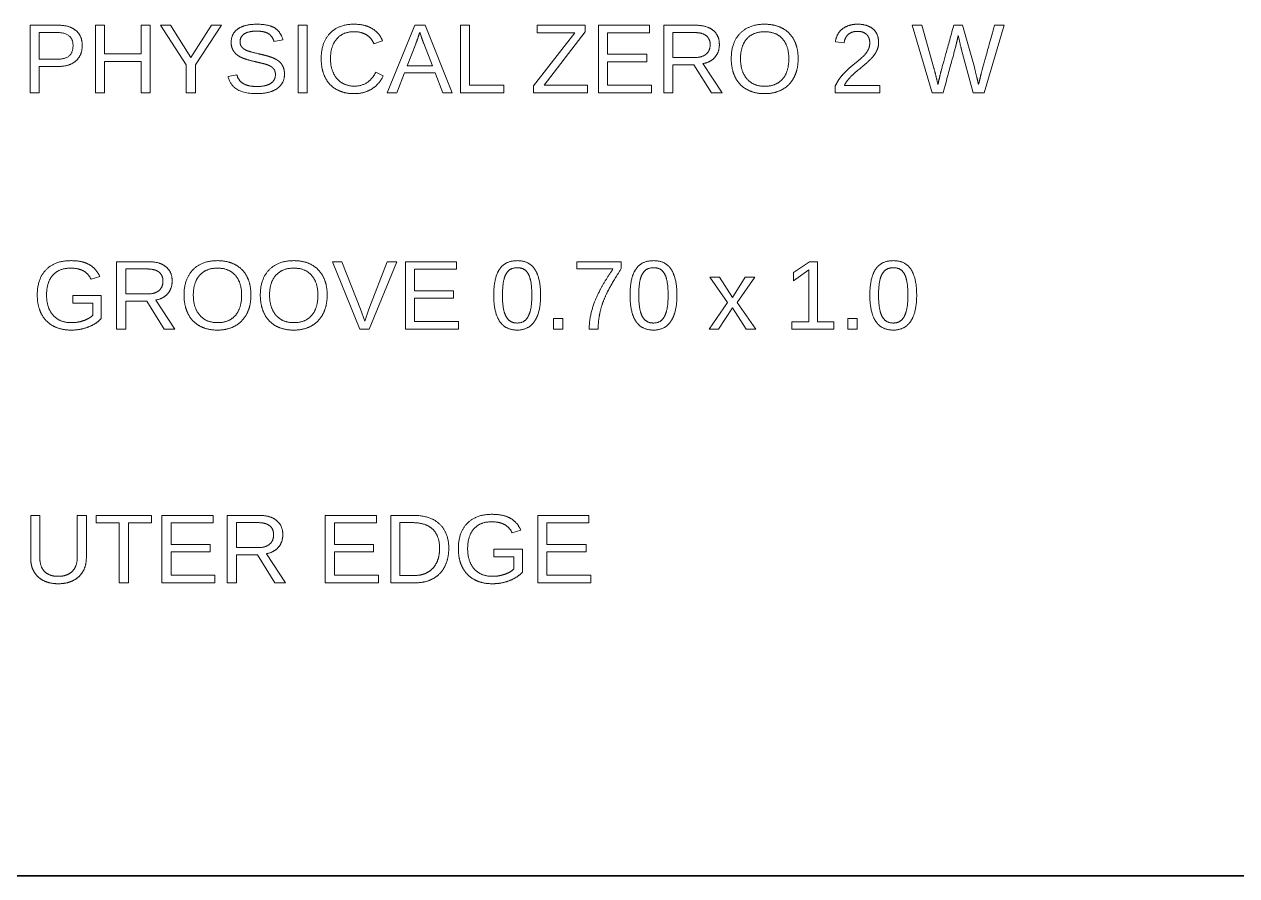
# Model space of a CAD drawing. Header units: millimetres. Extents: x 10 to 414, y 10 to 287.
# Drawn here: x 122.32 to 152, y 10 to 30.85 of the extents above; entities that cross this region are included whole.
import ezdxf

# ---------------------------------------------------------------- set-up
doc = ezdxf.new("R2010")
doc.units = ezdxf.units.MM
doc.layers.add('border', color=7, linetype='Continuous', lineweight=35)
doc.layers.add('dimensions', color=7, linetype='Continuous', lineweight=13)

msp = doc.modelspace()

# ---------------------------------------------------------------- linework, layer by layer
at = {"layer": 'border'}
msp.add_line((10, 10), (410, 10), dxfattribs=at)
at = {"layer": 'dimensions'}
for p, q in [((122.459, 30.825), (122.459, 29.174)), ((123.154, 30.825), (122.459, 30.825)), ((122.683, 30.646), (123.127, 30.646)), ((122.683, 29.994), (122.683, 30.646)), ((124.06, 30.825), (124.06, 29.174)), ((124.284, 30.825), (124.06, 30.825)), ((124.284, 30.127), (124.284, 30.825)), ((125.177, 30.825), (125.177, 30.127)), ((125.401, 30.825), (125.177, 30.825)), ((125.401, 29.174), (125.401, 30.825)), ((125.649, 30.825), (126.284, 29.858)), ((125.895, 30.825), (125.649, 30.825)), ((126.398, 30.039), (125.895, 30.825)), ((126.898, 30.825), (126.398, 30.039)), ((126.507, 29.858), (127.144, 30.825)), ((127.144, 30.825), (126.898, 30.825)), ((129.019, 30.825), (129.019, 29.174)), ((129.243, 30.825), (129.019, 30.825)), ((129.243, 29.174), (129.243, 30.825)), ((131.876, 30.825), (131.203, 29.174)), ((132.131, 30.825), (131.876, 30.825)), ((131.99, 30.623), (132.001, 30.656)), ((132.001, 30.656), (132.032, 30.559)), ((132.794, 29.174), (132.131, 30.825)), ((132.996, 30.825), (132.996, 29.174)), ((133.219, 30.825), (132.996, 30.825)), ((133.219, 29.357), (133.219, 30.825)), ((135.793, 30.642), (134.787, 29.341)), ((134.873, 30.825), (134.873, 30.642)), ((136.047, 30.825), (134.873, 30.825)), ((134.873, 30.642), (135.793, 30.642)), ((135.042, 29.357), (136.047, 30.662)), ((136.047, 30.662), (136.047, 30.825)), ((136.374, 30.825), (136.374, 29.174)), ((137.627, 30.825), (136.374, 30.825)), ((136.598, 30.642), (137.627, 30.642)), ((136.598, 30.113), (136.598, 30.642)), ((137.627, 30.642), (137.627, 30.825)), ((137.975, 30.825), (137.975, 29.174)), ((138.752, 30.825), (137.975, 30.825)), ((138.199, 30.646), (138.729, 30.646)), ((138.199, 30.036), (138.199, 30.646)), ((144.057, 30.825), (144.543, 29.174)), ((144.29, 30.825), (144.057, 30.825)), ((144.587, 29.776), (144.29, 30.825)), ((145.288, 30.825), (145.074, 30.825)), ((145.576, 29.797), (145.288, 30.825)), ((145.817, 29.174), (146.303, 30.825)), ((146.303, 30.825), (146.07, 30.825)), ((128.429, 30.431), (128.649, 30.47)), ((130.879, 30.37), (131.091, 30.441)), ((131.692, 29.831), (131.903, 30.374)), ((132.098, 30.376), (132.31, 29.831)), ((142.175, 30.417), (142.39, 30.397)), ((123.137, 29.994), (122.683, 29.994)), ((125.177, 30.127), (124.284, 30.127)), ((137.556, 30.113), (136.598, 30.113)), ((137.556, 29.932), (137.556, 30.113)), ((138.739, 30.036), (138.199, 30.036)), ((145.264, 30.223), (145.55, 29.174)), ((122.683, 29.817), (123.168, 29.817)), ((122.683, 29.174), (122.683, 29.817)), ((124.284, 29.939), (125.177, 29.939)), ((124.284, 29.174), (124.284, 29.939)), ((125.177, 29.939), (125.177, 29.174)), ((126.284, 29.858), (126.284, 29.174)), ((126.507, 29.174), (126.507, 29.858)), ((132.31, 29.831), (131.692, 29.831)), ((136.598, 29.932), (137.556, 29.932)), ((136.598, 29.357), (136.598, 29.932)), ((138.199, 29.859), (138.713, 29.859)), ((138.199, 29.174), (138.199, 29.859)), ((138.713, 29.859), (139.142, 29.174)), ((139.4, 29.174), (138.931, 29.885)), ((127.523, 29.613), (127.306, 29.57)), ((131.106, 29.586), (130.924, 29.678)), ((131.435, 29.174), (131.624, 29.657)), ((131.624, 29.657), (132.377, 29.657)), ((132.377, 29.657), (132.565, 29.174)), ((145.689, 29.412), (145.679, 29.371)), ((122.459, 29.174), (122.683, 29.174)), ((124.06, 29.174), (124.284, 29.174)), ((125.177, 29.174), (125.401, 29.174)), ((126.284, 29.174), (126.507, 29.174)), ((129.019, 29.174), (129.243, 29.174)), ((131.203, 29.174), (131.435, 29.174)), ((132.565, 29.174), (132.794, 29.174)), ((132.996, 29.174), (134.054, 29.174)), ((134.054, 29.357), (133.219, 29.357)), ((134.054, 29.174), (134.054, 29.357)), ((134.787, 29.341), (134.787, 29.174)), ((134.787, 29.174), (136.102, 29.174)), ((136.102, 29.357), (135.042, 29.357)), ((136.102, 29.174), (136.102, 29.357)), ((136.374, 29.174), (137.675, 29.174)), ((137.675, 29.357), (136.598, 29.357)), ((137.675, 29.174), (137.675, 29.357)), ((137.975, 29.174), (138.199, 29.174)), ((139.142, 29.174), (139.4, 29.174)), ((142.165, 29.323), (142.165, 29.174)), ((142.165, 29.174), (143.259, 29.174)), ((143.259, 29.353), (142.397, 29.353)), ((143.259, 29.174), (143.259, 29.353)), ((144.543, 29.174), (144.81, 29.174)), ((145.55, 29.174), (145.817, 29.174)), ((124.579, 25.036), (124.579, 23.385)), ((125.356, 25.036), (124.579, 25.036)), ((129.86, 25.036), (130.533, 23.385)), ((130.095, 25.036), (129.86, 25.036)), ((130.552, 23.873), (130.095, 25.036)), ((131.204, 25.036), (130.749, 23.873)), ((130.765, 23.385), (131.439, 25.036)), ((131.439, 25.036), (131.204, 25.036)), ((131.647, 25.036), (131.647, 23.385)), ((132.899, 25.036), (131.647, 25.036)), ((132.899, 24.853), (132.899, 25.036)), ((135.842, 25.036), (135.842, 24.857)), ((136.933, 25.036), (135.842, 25.036)), ((136.933, 24.865), (136.933, 25.036)), ((141.543, 25.036), (141.153, 24.768)), ((141.738, 25.036), (141.543, 25.036)), ((141.738, 23.564), (141.738, 25.036)), ((123.953, 24.608), (124.167, 24.671)), ((124.803, 24.857), (125.334, 24.857)), ((124.803, 24.247), (124.803, 24.857)), ((131.871, 24.853), (132.899, 24.853)), ((131.871, 24.323), (131.871, 24.853)), ((135.842, 24.857), (136.729, 24.857)), ((139.103, 24.653), (139.533, 24.036)), ((139.337, 24.653), (139.103, 24.653)), ((139.653, 24.159), (139.337, 24.653)), ((139.967, 24.653), (139.653, 24.159)), ((139.772, 24.039), (140.203, 24.653)), ((140.203, 24.653), (139.967, 24.653)), ((141.153, 24.568), (141.526, 24.834)), ((141.153, 24.768), (141.153, 24.568)), ((141.526, 24.834), (141.526, 23.564)), ((123.503, 24.211), (123.503, 24.023)), ((124.203, 24.211), (123.503, 24.211)), ((124.203, 23.641), (124.203, 24.211)), ((125.343, 24.247), (124.803, 24.247)), ((124.803, 24.07), (125.317, 24.07)), ((124.803, 23.385), (124.803, 24.07)), ((125.317, 24.07), (125.746, 23.385)), ((126.004, 23.385), (125.535, 24.096)), ((132.829, 24.323), (131.871, 24.323)), ((131.871, 24.143), (132.829, 24.143)), ((131.871, 23.568), (131.871, 24.143)), ((132.829, 24.143), (132.829, 24.323)), ((123.503, 24.023), (123.997, 24.023)), ((123.997, 24.023), (123.997, 23.726)), ((130.651, 23.582), (130.552, 23.873)), ((130.749, 23.873), (130.651, 23.582)), ((139.533, 24.036), (139.082, 23.385)), ((139.31, 23.385), (139.653, 23.905)), ((139.653, 23.905), (139.994, 23.385)), ((140.229, 23.385), (139.772, 24.039)), ((132.947, 23.568), (131.871, 23.568)), ((132.947, 23.385), (132.947, 23.568)), ((135.271, 23.641), (135.271, 23.385)), ((135.5, 23.641), (135.271, 23.641)), ((135.5, 23.385), (135.5, 23.641)), ((141.105, 23.564), (141.105, 23.385)), ((141.526, 23.564), (141.105, 23.564)), ((142.14, 23.564), (141.738, 23.564)), ((142.14, 23.385), (142.14, 23.564)), ((142.476, 23.641), (142.476, 23.385)), ((142.704, 23.641), (142.476, 23.641)), ((142.704, 23.385), (142.704, 23.641)), ((124.579, 23.385), (124.803, 23.385)), ((125.746, 23.385), (126.004, 23.385)), ((130.533, 23.385), (130.765, 23.385)), ((131.647, 23.385), (132.947, 23.385)), ((135.271, 23.385), (135.5, 23.385)), ((136.147, 23.385), (136.367, 23.385)), ((139.082, 23.385), (139.31, 23.385)), ((139.994, 23.385), (140.229, 23.385)), ((141.105, 23.385), (142.14, 23.385)), ((142.476, 23.385), (142.704, 23.385)), ((122.476, 18.825), (122.476, 17.774)), ((122.699, 18.825), (122.476, 18.825)), ((122.699, 17.793), (122.699, 18.825)), ((123.616, 18.825), (123.616, 17.808)), ((123.838, 18.825), (123.616, 18.825)), ((123.838, 17.795), (123.838, 18.825)), ((124.078, 18.825), (124.078, 18.642)), ((125.435, 18.825), (124.078, 18.825)), ((125.435, 18.642), (125.435, 18.825)), ((125.687, 18.825), (125.687, 17.174)), ((126.939, 18.825), (125.687, 18.825)), ((126.939, 18.642), (126.939, 18.825)), ((127.287, 18.825), (127.287, 17.174)), ((128.064, 18.825), (127.287, 18.825)), ((129.687, 18.825), (129.687, 17.174)), ((130.94, 18.825), (129.687, 18.825)), ((130.94, 18.642), (130.94, 18.825)), ((131.288, 18.825), (131.288, 17.174)), ((131.834, 18.825), (131.288, 18.825)), ((134.888, 18.825), (134.888, 17.174)), ((136.141, 18.825), (134.888, 18.825)), ((136.141, 18.642), (136.141, 18.825)), ((124.078, 18.642), (124.645, 18.642)), ((124.645, 18.642), (124.645, 17.174)), ((124.867, 18.642), (125.435, 18.642)), ((124.867, 17.174), (124.867, 18.642)), ((125.91, 18.642), (126.939, 18.642)), ((125.91, 18.113), (125.91, 18.642)), ((127.511, 18.646), (128.042, 18.646)), ((127.511, 18.036), (127.511, 18.646)), ((129.911, 18.642), (130.94, 18.642)), ((129.911, 18.113), (129.911, 18.642)), ((131.512, 18.646), (131.829, 18.646)), ((131.512, 17.353), (131.512, 18.646)), ((134.262, 18.397), (134.476, 18.461)), ((135.112, 18.642), (136.141, 18.642)), ((135.112, 18.113), (135.112, 18.642)), ((126.869, 18.113), (125.91, 18.113)), ((126.869, 17.932), (126.869, 18.113)), ((130.87, 18.113), (129.911, 18.113)), ((130.87, 17.932), (130.87, 18.113)), ((136.071, 18.113), (135.112, 18.113)), ((136.071, 17.932), (136.071, 18.113)), ((125.91, 17.932), (126.869, 17.932)), ((125.91, 17.357), (125.91, 17.932)), ((128.051, 18.036), (127.511, 18.036)), ((127.511, 17.859), (128.026, 17.859)), ((127.511, 17.174), (127.511, 17.859)), ((128.026, 17.859), (128.454, 17.174)), ((128.712, 17.174), (128.244, 17.885)), ((129.911, 17.932), (130.87, 17.932)), ((129.911, 17.357), (129.911, 17.932)), ((133.812, 18), (133.812, 17.812)), ((134.512, 18), (133.812, 18)), ((133.812, 17.812), (134.306, 17.812)), ((134.306, 17.812), (134.306, 17.515)), ((134.512, 17.43), (134.512, 18)), ((135.112, 17.932), (136.071, 17.932)), ((135.112, 17.357), (135.112, 17.932)), ((126.987, 17.357), (125.91, 17.357)), ((126.987, 17.174), (126.987, 17.357)), ((130.988, 17.357), (129.911, 17.357)), ((130.988, 17.174), (130.988, 17.357)), ((131.88, 17.353), (131.512, 17.353)), ((136.189, 17.357), (135.112, 17.357)), ((136.189, 17.174), (136.189, 17.357)), ((124.645, 17.174), (124.867, 17.174)), ((125.687, 17.174), (126.987, 17.174)), ((127.287, 17.174), (127.511, 17.174)), ((128.454, 17.174), (128.712, 17.174)), ((129.687, 17.174), (130.988, 17.174)), ((131.288, 17.174), (131.906, 17.174)), ((134.888, 17.174), (136.189, 17.174))]:
    msp.add_line(p, q, dxfattribs=at)
for points in [[(123.512, 30.326), (123.512, 30.646), (123.127, 30.646)], [(123.154, 30.825), (123.432, 30.825), (123.584, 30.695)], [(123.584, 30.695), (123.737, 30.565), (123.737, 30.328)], [(127.383, 30.408), (127.383, 30.62), (127.546, 30.735)], [(127.546, 30.735), (127.708, 30.85), (128.01, 30.85)], [(127.706, 30.615), (127.601, 30.55), (127.601, 30.42)], [(128.008, 30.681), (127.81, 30.681), (127.706, 30.615)], [(128.29, 30.622), (128.188, 30.681), (128.008, 30.681)], [(128.01, 30.85), (128.292, 30.85), (128.44, 30.763)], [(128.429, 30.431), (128.392, 30.562), (128.29, 30.622)], [(128.44, 30.763), (128.589, 30.677), (128.649, 30.47)], [(129.587, 30.007), (129.587, 30.402), (129.8, 30.626)], [(129.8, 30.626), (130.013, 30.85), (130.39, 30.85)], [(130.393, 30.667), (130.119, 30.667), (129.966, 30.49)], [(130.39, 30.85), (130.654, 30.85), (130.831, 30.746)], [(130.695, 30.591), (130.567, 30.667), (130.393, 30.667)], [(130.879, 30.37), (130.822, 30.514), (130.695, 30.591)], [(130.831, 30.746), (131.008, 30.643), (131.091, 30.441)], [(131.99, 30.623), (131.961, 30.526), (131.903, 30.374)], [(139.011, 30.57), (138.913, 30.646), (138.729, 30.646)], [(138.752, 30.825), (139.031, 30.825), (139.182, 30.7)], [(139.182, 30.7), (139.334, 30.575), (139.334, 30.353)], [(139.625, 30.007), (139.625, 30.403), (139.842, 30.626)], [(139.842, 30.626), (140.058, 30.85), (140.445, 30.85)], [(140.445, 30.667), (140.162, 30.667), (140.007, 30.493)], [(140.445, 30.85), (140.697, 30.85), (140.882, 30.749)], [(140.88, 30.491), (140.726, 30.667), (140.445, 30.667)], [(140.882, 30.749), (141.067, 30.649), (141.165, 30.458)], [(142.175, 30.417), (142.198, 30.615), (142.343, 30.732)], [(142.343, 30.732), (142.488, 30.85), (142.715, 30.85)], [(142.493, 30.603), (142.406, 30.53), (142.39, 30.397)], [(142.715, 30.676), (142.58, 30.676), (142.493, 30.603)], [(142.715, 30.85), (142.965, 30.85), (143.099, 30.732)], [(142.937, 30.601), (142.857, 30.676), (142.715, 30.676)], [(143.016, 30.39), (143.016, 30.526), (142.937, 30.601)], [(143.099, 30.732), (143.233, 30.614), (143.233, 30.397)], [(144.749, 29.652), (144.786, 29.804), (145.074, 30.825)], [(145.182, 30.575), (145.151, 30.439), (145.13, 30.348)], [(145.264, 30.223), (145.236, 30.321), (145.182, 30.575)], [(145.741, 29.631), (145.761, 29.716), (146.07, 30.825)], [(123.137, 29.994), (123.512, 29.994), (123.512, 30.326)], [(123.737, 30.328), (123.737, 30.094), (123.584, 29.955)], [(127.414, 30.244), (127.383, 30.315), (127.383, 30.408)], [(127.601, 30.42), (127.601, 30.343), (127.642, 30.294)], [(127.642, 30.294), (127.682, 30.244), (127.758, 30.209)], [(129.966, 30.49), (129.814, 30.314), (129.814, 30.007)], [(132.098, 30.376), (132.065, 30.457), (132.032, 30.559)], [(139.109, 30.35), (139.109, 30.495), (139.011, 30.57)], [(139.012, 30.119), (139.109, 30.202), (139.109, 30.35)], [(139.334, 30.353), (139.334, 30.169), (139.227, 30.043)], [(140.007, 30.493), (139.852, 30.32), (139.852, 30.007)], [(141.035, 30.007), (141.035, 30.315), (140.88, 30.491)], [(141.165, 30.458), (141.263, 30.267), (141.263, 30.007)], [(142.97, 30.21), (143.016, 30.289), (143.016, 30.39)], [(143.233, 30.397), (143.233, 30.301), (143.189, 30.206)], [(145.13, 30.348), (145.109, 30.257), (144.81, 29.174)], [(127.504, 30.119), (127.446, 30.172), (127.414, 30.244)], [(127.664, 30.022), (127.563, 30.066), (127.504, 30.119)], [(127.961, 29.936), (127.765, 29.979), (127.664, 30.022)], [(127.758, 30.209), (127.835, 30.175), (128.062, 30.124)], [(128.062, 30.124), (128.138, 30.107), (128.214, 30.088)], [(128.214, 30.088), (128.289, 30.07), (128.358, 30.045)], [(128.358, 30.045), (128.428, 30.02), (128.488, 29.986)], [(128.488, 29.986), (128.548, 29.952), (128.593, 29.903)], [(129.682, 29.551), (129.587, 29.743), (129.587, 30.007)], [(129.814, 30.007), (129.814, 29.704), (129.973, 29.519)], [(138.739, 30.036), (138.916, 30.036), (139.012, 30.119)], [(139.227, 30.043), (139.12, 29.918), (138.931, 29.885)], [(139.722, 29.552), (139.625, 29.747), (139.625, 30.007)], [(139.852, 30.007), (139.852, 29.696), (140.009, 29.514)], [(140.882, 29.508), (141.035, 29.685), (141.035, 30.007)], [(141.263, 30.007), (141.263, 29.748), (141.164, 29.554)], [(142.68, 29.912), (142.774, 29.985), (142.849, 30.057)], [(143.058, 30.016), (142.972, 29.921), (142.727, 29.722)], [(142.849, 30.057), (142.924, 30.13), (142.97, 30.21)], [(143.189, 30.206), (143.145, 30.111), (143.058, 30.016)], [(123.584, 29.955), (123.431, 29.817), (123.168, 29.817)], [(128.166, 29.887), (128.074, 29.91), (127.961, 29.936)], [(128.326, 29.832), (128.259, 29.865), (128.166, 29.887)], [(128.429, 29.749), (128.392, 29.8), (128.326, 29.832)], [(128.466, 29.618), (128.466, 29.699), (128.429, 29.749)], [(128.593, 29.903), (128.637, 29.854), (128.662, 29.787)], [(128.662, 29.787), (128.688, 29.72), (128.688, 29.63)], [(142.311, 29.565), (142.397, 29.67), (142.492, 29.754)], [(142.492, 29.754), (142.587, 29.839), (142.68, 29.912)], [(142.727, 29.722), (142.592, 29.612), (142.512, 29.524)], [(144.587, 29.776), (144.639, 29.579), (144.684, 29.371)], [(145.576, 29.797), (145.641, 29.545), (145.679, 29.371)], [(128.006, 29.15), (127.402, 29.15), (127.306, 29.57)], [(127.523, 29.613), (127.56, 29.464), (127.682, 29.395)], [(127.682, 29.395), (127.804, 29.325), (128.014, 29.325)], [(128.014, 29.325), (128.231, 29.325), (128.348, 29.399)], [(128.348, 29.399), (128.466, 29.474), (128.466, 29.618)], [(128.688, 29.63), (128.688, 29.401), (128.509, 29.276)], [(129.96, 29.254), (129.778, 29.358), (129.682, 29.551)], [(129.973, 29.519), (130.131, 29.334), (130.402, 29.334)], [(130.402, 29.334), (130.749, 29.334), (130.924, 29.678)], [(131.106, 29.586), (131.004, 29.373), (130.82, 29.262)], [(140.004, 29.254), (139.819, 29.357), (139.722, 29.552)], [(140.009, 29.514), (140.165, 29.332), (140.443, 29.332)], [(140.443, 29.332), (140.729, 29.332), (140.882, 29.508)], [(141.164, 29.554), (141.065, 29.359), (140.88, 29.255)], [(142.165, 29.323), (142.225, 29.46), (142.311, 29.565)], [(142.512, 29.524), (142.433, 29.435), (142.397, 29.353)], [(144.684, 29.371), (144.712, 29.5), (144.749, 29.652)], [(145.689, 29.412), (145.721, 29.546), (145.741, 29.631)], [(128.509, 29.276), (128.33, 29.15), (128.006, 29.15)], [(130.392, 29.15), (130.142, 29.15), (129.96, 29.254)], [(130.82, 29.262), (130.635, 29.15), (130.392, 29.15)], [(140.443, 29.15), (140.188, 29.15), (140.004, 29.254)], [(140.88, 29.255), (140.695, 29.15), (140.443, 29.15)], [(122.852, 24.84), (123.067, 25.061), (123.458, 25.061)], [(123.458, 25.061), (123.732, 25.061), (123.903, 24.968)], [(123.903, 24.968), (124.074, 24.875), (124.167, 24.671)], [(125.356, 25.036), (125.635, 25.036), (125.787, 24.911)], [(126.446, 24.837), (126.663, 25.061), (127.049, 25.061)], [(127.049, 25.061), (127.301, 25.061), (127.487, 24.96)], [(127.487, 24.96), (127.672, 24.86), (127.77, 24.669)], [(128.313, 24.837), (128.529, 25.061), (128.916, 25.061)], [(128.916, 25.061), (129.168, 25.061), (129.353, 24.96)], [(129.353, 24.96), (129.538, 24.86), (129.636, 24.669)], [(133.95, 24.848), (134.089, 25.061), (134.389, 25.061)], [(134.389, 25.061), (134.681, 25.061), (134.82, 24.846)], [(137.286, 24.848), (137.425, 25.061), (137.725, 25.061)], [(137.725, 25.061), (138.017, 25.061), (138.156, 24.846)], [(143.156, 24.848), (143.295, 25.061), (143.595, 25.061)], [(143.595, 25.061), (143.887, 25.061), (144.026, 24.846)], [(122.636, 24.218), (122.636, 24.62), (122.852, 24.84)], [(123.015, 24.705), (122.863, 24.532), (122.863, 24.218)], [(123.452, 24.878), (123.166, 24.878), (123.015, 24.705)], [(123.759, 24.813), (123.636, 24.878), (123.452, 24.878)], [(123.953, 24.608), (123.883, 24.749), (123.759, 24.813)], [(125.616, 24.781), (125.518, 24.857), (125.334, 24.857)], [(125.713, 24.561), (125.713, 24.705), (125.616, 24.781)], [(125.787, 24.911), (125.938, 24.786), (125.938, 24.564)], [(126.229, 24.218), (126.229, 24.614), (126.446, 24.837)], [(126.611, 24.704), (126.456, 24.531), (126.456, 24.218)], [(127.049, 24.878), (126.766, 24.878), (126.611, 24.704)], [(127.485, 24.702), (127.331, 24.878), (127.049, 24.878)], [(127.639, 24.218), (127.639, 24.526), (127.485, 24.702)], [(127.77, 24.669), (127.867, 24.478), (127.867, 24.218)], [(128.096, 24.218), (128.096, 24.614), (128.313, 24.837)], [(128.478, 24.704), (128.323, 24.531), (128.323, 24.218)], [(128.916, 24.878), (128.633, 24.878), (128.478, 24.704)], [(129.352, 24.702), (129.197, 24.878), (128.916, 24.878)], [(129.506, 24.218), (129.506, 24.526), (129.352, 24.702)], [(129.636, 24.669), (129.734, 24.478), (129.734, 24.218)], [(133.811, 24.211), (133.811, 24.636), (133.95, 24.848)], [(134.109, 24.731), (134.024, 24.573), (134.024, 24.211)], [(134.389, 24.889), (134.194, 24.889), (134.109, 24.731)], [(134.661, 24.729), (134.579, 24.889), (134.389, 24.889)], [(134.744, 24.211), (134.744, 24.568), (134.661, 24.729)], [(134.82, 24.846), (134.958, 24.632), (134.958, 24.211)], [(136.281, 24.051), (136.415, 24.401), (136.729, 24.857)], [(136.933, 24.865), (136.68, 24.478), (136.576, 24.259)], [(137.147, 24.211), (137.147, 24.636), (137.286, 24.848)], [(137.446, 24.731), (137.361, 24.573), (137.361, 24.211)], [(137.725, 24.889), (137.531, 24.889), (137.446, 24.731)], [(137.998, 24.729), (137.915, 24.889), (137.725, 24.889)], [(138.08, 24.211), (138.08, 24.568), (137.998, 24.729)], [(138.156, 24.846), (138.295, 24.632), (138.295, 24.211)], [(143.017, 24.211), (143.017, 24.636), (143.156, 24.848)], [(143.316, 24.731), (143.231, 24.573), (143.231, 24.211)], [(143.595, 24.889), (143.401, 24.889), (143.316, 24.731)], [(143.868, 24.729), (143.785, 24.889), (143.595, 24.889)], [(143.95, 24.211), (143.95, 24.568), (143.868, 24.729)], [(144.026, 24.846), (144.165, 24.632), (144.165, 24.211)], [(125.617, 24.33), (125.713, 24.413), (125.713, 24.561)], [(125.938, 24.564), (125.938, 24.38), (125.831, 24.254)], [(122.735, 23.762), (122.636, 23.955), (122.636, 24.218)], [(122.863, 24.218), (122.863, 23.905), (123.024, 23.724)], [(125.343, 24.247), (125.52, 24.247), (125.617, 24.33)], [(125.831, 24.254), (125.724, 24.129), (125.535, 24.096)], [(126.326, 23.763), (126.229, 23.958), (126.229, 24.218)], [(126.456, 24.218), (126.456, 23.907), (126.613, 23.725)], [(127.486, 23.719), (127.639, 23.896), (127.639, 24.218)], [(127.867, 24.218), (127.867, 23.959), (127.768, 23.764)], [(128.193, 23.763), (128.096, 23.958), (128.096, 24.218)], [(128.323, 24.218), (128.323, 23.907), (128.48, 23.725)], [(129.353, 23.719), (129.506, 23.896), (129.506, 24.218)], [(129.734, 24.218), (129.734, 23.959), (129.635, 23.764)], [(133.954, 23.578), (133.811, 23.795), (133.811, 24.211)], [(134.024, 24.211), (134.024, 23.859), (134.111, 23.696)], [(134.657, 23.7), (134.744, 23.866), (134.744, 24.211)], [(134.958, 24.211), (134.958, 23.797), (134.812, 23.579)], [(136.147, 23.385), (136.147, 23.701), (136.281, 24.051)], [(136.576, 24.259), (136.471, 24.04), (136.419, 23.827)], [(137.29, 23.578), (137.147, 23.795), (137.147, 24.211)], [(137.361, 24.211), (137.361, 23.859), (137.447, 23.696)], [(137.994, 23.7), (138.08, 23.866), (138.08, 24.211)], [(138.295, 24.211), (138.295, 23.797), (138.149, 23.579)], [(143.16, 23.578), (143.017, 23.795), (143.017, 24.211)], [(143.231, 24.211), (143.231, 23.859), (143.317, 23.696)], [(143.863, 23.7), (143.95, 23.866), (143.95, 24.211)], [(144.165, 24.211), (144.165, 23.797), (144.019, 23.579)], [(123.022, 23.464), (122.834, 23.568), (122.735, 23.762)], [(126.608, 23.464), (126.424, 23.568), (126.326, 23.763)], [(127.768, 23.764), (127.669, 23.57), (127.484, 23.466)], [(128.475, 23.464), (128.29, 23.568), (128.193, 23.763)], [(129.635, 23.764), (129.536, 23.57), (129.351, 23.466)], [(136.419, 23.827), (136.367, 23.613), (136.367, 23.385)], [(123.468, 23.361), (123.209, 23.361), (123.022, 23.464)], [(123.024, 23.724), (123.185, 23.543), (123.468, 23.543)], [(123.468, 23.543), (123.63, 23.543), (123.77, 23.592)], [(123.77, 23.592), (123.91, 23.641), (123.997, 23.726)], [(124.203, 23.641), (124.072, 23.508), (123.881, 23.435)], [(127.047, 23.361), (126.793, 23.361), (126.608, 23.464)], [(126.613, 23.725), (126.769, 23.543), (127.047, 23.543)], [(127.047, 23.543), (127.333, 23.543), (127.486, 23.719)], [(127.484, 23.466), (127.299, 23.361), (127.047, 23.361)], [(128.914, 23.361), (128.66, 23.361), (128.475, 23.464)], [(128.48, 23.725), (128.636, 23.543), (128.914, 23.543)], [(128.914, 23.543), (129.2, 23.543), (129.353, 23.719)], [(129.351, 23.466), (129.166, 23.361), (128.914, 23.361)], [(134.382, 23.361), (134.097, 23.361), (133.954, 23.578)], [(134.111, 23.696), (134.197, 23.534), (134.384, 23.534)], [(134.812, 23.579), (134.667, 23.361), (134.382, 23.361)], [(134.384, 23.534), (134.571, 23.534), (134.657, 23.7)], [(137.718, 23.361), (137.433, 23.361), (137.29, 23.578)], [(137.447, 23.696), (137.533, 23.534), (137.721, 23.534)], [(138.149, 23.579), (138.003, 23.361), (137.718, 23.361)], [(137.721, 23.534), (137.907, 23.534), (137.994, 23.7)], [(143.588, 23.361), (143.303, 23.361), (143.16, 23.578)], [(143.317, 23.696), (143.403, 23.534), (143.59, 23.534)], [(144.019, 23.579), (143.873, 23.361), (143.588, 23.361)], [(143.59, 23.534), (143.777, 23.534), (143.863, 23.7)], [(123.881, 23.435), (123.691, 23.361), (123.468, 23.361)], [(128.064, 18.825), (128.343, 18.825), (128.495, 18.7)], [(128.495, 18.7), (128.647, 18.575), (128.647, 18.353)], [(131.834, 18.825), (132.254, 18.825), (132.482, 18.615)], [(133.161, 18.629), (133.376, 18.85), (133.767, 18.85)], [(133.767, 18.85), (134.041, 18.85), (134.212, 18.757)], [(134.212, 18.757), (134.383, 18.664), (134.476, 18.461)], [(128.324, 18.57), (128.226, 18.646), (128.042, 18.646)], [(128.422, 18.35), (128.422, 18.495), (128.324, 18.57)], [(132.316, 18.485), (132.148, 18.646), (131.829, 18.646)], [(132.485, 18.016), (132.485, 18.323), (132.316, 18.485)], [(132.482, 18.615), (132.71, 18.404), (132.71, 18.016)], [(132.945, 18.007), (132.945, 18.409), (133.161, 18.629)], [(133.324, 18.494), (133.172, 18.321), (133.172, 18.007)], [(133.761, 18.667), (133.475, 18.667), (133.324, 18.494)], [(134.068, 18.602), (133.945, 18.667), (133.761, 18.667)], [(134.262, 18.397), (134.192, 18.538), (134.068, 18.602)], [(128.051, 18.036), (128.228, 18.036), (128.325, 18.119)], [(128.325, 18.119), (128.422, 18.202), (128.422, 18.35)], [(128.647, 18.353), (128.647, 18.169), (128.539, 18.043)], [(128.539, 18.043), (128.432, 17.918), (128.244, 17.885)], [(132.411, 17.663), (132.485, 17.812), (132.485, 18.016)], [(132.71, 18.016), (132.71, 17.761), (132.61, 17.569)], [(133.044, 17.551), (132.945, 17.745), (132.945, 18.007)], [(133.172, 18.007), (133.172, 17.694), (133.333, 17.513)], [(122.559, 17.439), (122.476, 17.579), (122.476, 17.774)], [(122.699, 17.793), (122.699, 17.566), (122.814, 17.449)], [(123.492, 17.453), (123.616, 17.575), (123.616, 17.808)], [(123.838, 17.795), (123.838, 17.595), (123.754, 17.449)], [(132.199, 17.433), (132.337, 17.512), (132.411, 17.663)], [(132.61, 17.569), (132.51, 17.378), (132.328, 17.276)], [(133.331, 17.254), (133.143, 17.357), (133.044, 17.551)], [(133.333, 17.513), (133.494, 17.332), (133.777, 17.332)], [(134.079, 17.381), (134.219, 17.43), (134.306, 17.515)], [(122.793, 17.224), (122.642, 17.298), (122.559, 17.439)], [(123.147, 17.15), (122.944, 17.15), (122.793, 17.224)], [(122.814, 17.449), (122.929, 17.332), (123.146, 17.332)], [(123.146, 17.332), (123.369, 17.332), (123.492, 17.453)], [(123.513, 17.227), (123.358, 17.15), (123.147, 17.15)], [(123.754, 17.449), (123.669, 17.304), (123.513, 17.227)], [(131.88, 17.353), (132.062, 17.353), (132.199, 17.433)], [(132.328, 17.276), (132.145, 17.174), (131.906, 17.174)], [(133.777, 17.15), (133.518, 17.15), (133.331, 17.254)], [(133.777, 17.332), (133.939, 17.332), (134.079, 17.381)], [(134.19, 17.224), (134, 17.15), (133.777, 17.15)], [(134.512, 17.43), (134.381, 17.297), (134.19, 17.224)]]:
    msp.add_open_spline(points, degree=2, dxfattribs=at)

doc.saveas('drawing.dxf')
